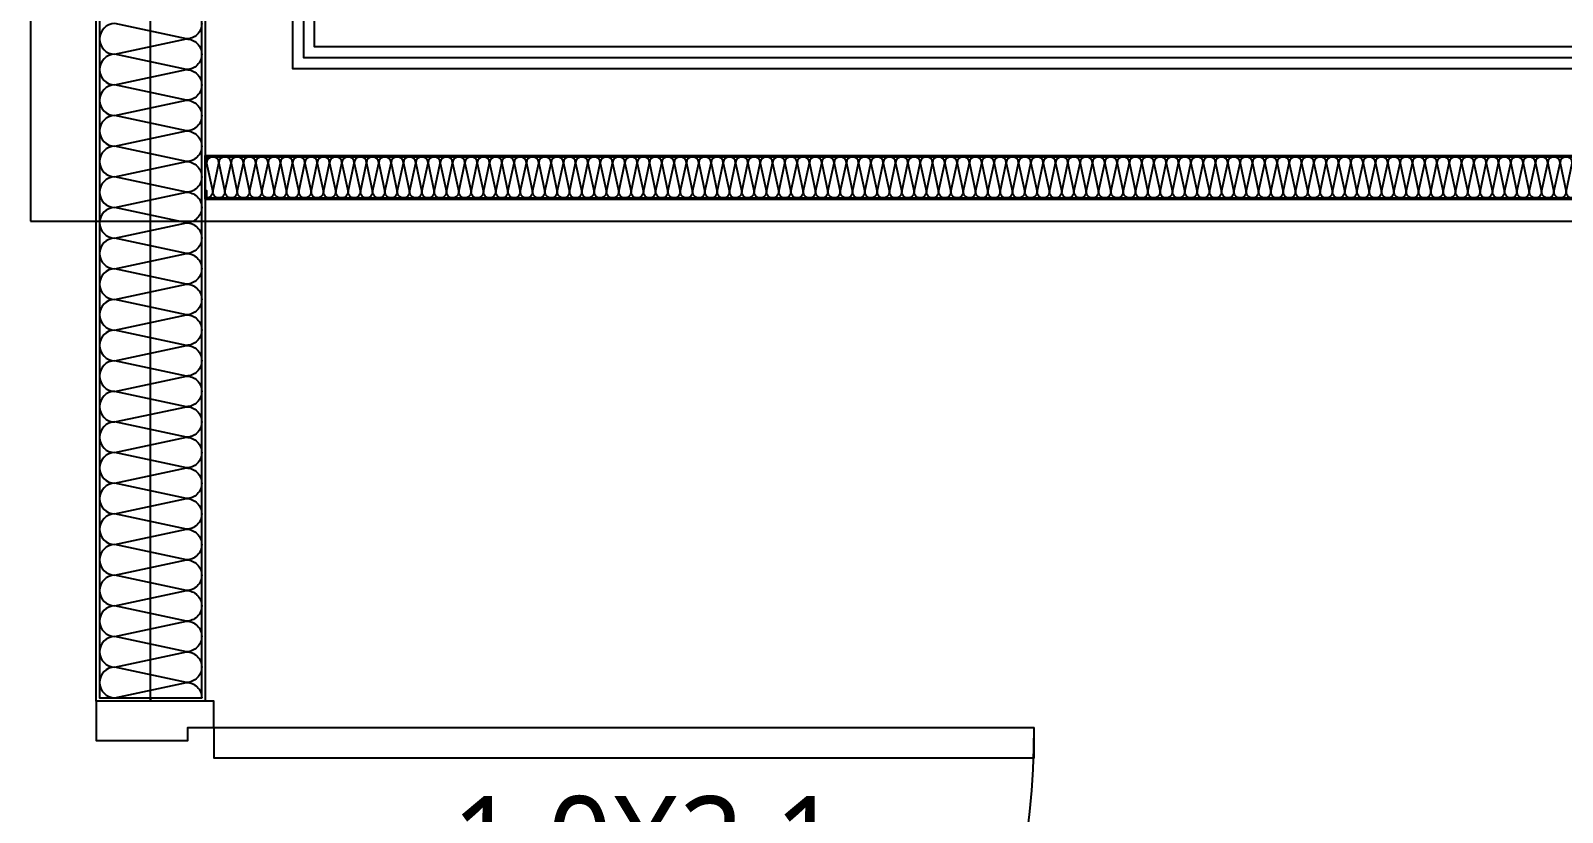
# Model space of a CAD drawing. Header units: millimetres. Extents: x 9 to 147, y 4 to 115.
# Drawn here: x 91 to 92.755, y 60.873 to 61.768 of the extents above; entities that cross this region are included whole.
import ezdxf

# ---------------------------------------------------------------- set-up
doc = ezdxf.new("R2010")
doc.units = ezdxf.units.MM
doc.header["$LTSCALE"] = 200
doc.linetypes.add('HIDDEN2', pattern=[4.7625, 3.175, -1.5875])
doc.linetypes.add('XR-PLAN$0$CEN-GAUN', pattern=[32.2, 30, -1, 0.2, -1])
doc.layers.get('DEFPOINTS').update_dxf_attribs({"color": 137})
for name, color, linetype in [('-C-지하층', 2, 'HIDDEN2'), ('XR-PLAN$0$01석고보드', 252, 'Continuous'), ('XR-PLAN$0$CEN', 252, 'XR-PLAN$0$CEN-GAUN'), ('XR-PLAN$0$DOOR', 252, 'Continuous'), ('XR-PLAN$0$DOOR-OPEN', 252, 'Continuous'), ('XR-PLAN$0$ELE-4', 252, 'Continuous'), ('XR-PLAN$0$ELE-6', 252, 'Continuous'), ('XR-PLAN$0$ELE-8', 252, 'Continuous'), ('XR-PLAN$0$HAT-INS', 252, 'Continuous'), ('XR-PLAN$0$Panel', 252, 'Continuous')]:
    doc.layers.add(name, color=color, linetype=linetype)
doc.styles.add('XR-PLAN$0$스타일1', font='MALGUN_0.TTF')

# ---------------------------------------------------------------- blocks, each defined once
blk = doc.blocks.new('*U105')
at = {"layer": 'XR-PLAN$0$HAT-INS'}
for points in [[(-8821.975315, 0, -0.4142135624), (-8836.975315, 15), (-8821.975315, 85, 1), (-8851.975315, 85), (-8836.975315, 15, -0.4142135624), (-8851.975315, 0, 0.4142135624)], [(-8791.975315, 0, -0.4142135624), (-8806.975315, 15), (-8791.975315, 85, 1), (-8821.975315, 85), (-8806.975315, 15, -0.4142135624), (-8821.975315, 0, 0.4142135624)], [(-8761.975315, 0, -0.4142135624), (-8776.975315, 15), (-8761.975315, 85, 1), (-8791.975315, 85), (-8776.975315, 15, -0.4142135624), (-8791.975315, 0, 0.4142135624)], [(-8731.975315, 0, -0.4142135624), (-8746.975315, 15), (-8731.975315, 85, 1), (-8761.975315, 85), (-8746.975315, 15, -0.4142135624), (-8761.975315, 0, 0.4142135624)], [(-8701.975315, 0, -0.4142135624), (-8716.975315, 15), (-8701.975315, 85, 1), (-8731.975315, 85), (-8716.975315, 15, -0.4142135624), (-8731.975315, 0, 0.4142135624)], [(-8671.975315, 0, -0.4142135624), (-8686.975315, 15), (-8671.975315, 85, 1), (-8701.975315, 85), (-8686.975315, 15, -0.4142135624), (-8701.975315, 0, 0.4142135624)], [(-8641.975315, 0, -0.4142135624), (-8656.975315, 15), (-8641.975315, 85, 1), (-8671.975315, 85), (-8656.975315, 15, -0.4142135624), (-8671.975315, 0, 0.4142135624)], [(-8611.975315, 0, -0.4142135624), (-8626.975315, 15), (-8611.975315, 85, 1), (-8641.975315, 85), (-8626.975315, 15, -0.4142135624), (-8641.975315, 0, 0.4142135624)], [(-8581.975315, 0, -0.4142135624), (-8596.975315, 15), (-8581.975315, 85, 1), (-8611.975315, 85), (-8596.975315, 15, -0.4142135624), (-8611.975315, 0, 0.4142135624)], [(-8551.975315, 0, -0.4142135624), (-8566.975315, 15), (-8551.975315, 85, 1), (-8581.975315, 85), (-8566.975315, 15, -0.4142135624), (-8581.975315, 0, 0.4142135624)], [(-8521.975315, 0, -0.4142135624), (-8536.975315, 15), (-8521.975315, 85, 1), (-8551.975315, 85), (-8536.975315, 15, -0.4142135624), (-8551.975315, 0, 0.4142135624)], [(-8491.975315, 0, -0.4142135624), (-8506.975315, 15), (-8491.975315, 85, 1), (-8521.975315, 85), (-8506.975315, 15, -0.4142135624), (-8521.975315, 0, 0.4142135624)], [(-8461.975315, 0, -0.4142135624), (-8476.975315, 15), (-8461.975315, 85, 1), (-8491.975315, 85), (-8476.975315, 15, -0.4142135624), (-8491.975315, 0, 0.4142135624)], [(-8431.975315, 0, -0.4142135624), (-8446.975315, 15), (-8431.975315, 85, 1), (-8461.975315, 85), (-8446.975315, 15, -0.4142135624), (-8461.975315, 0, 0.4142135624)], [(-8401.975315, 0, -0.4142135624), (-8416.975315, 15), (-8401.975315, 85, 1), (-8431.975315, 85), (-8416.975315, 15, -0.4142135624), (-8431.975315, 0, 0.4142135624)], [(-8371.975315, 0, -0.4142135624), (-8386.975315, 15), (-8371.975315, 85, 1), (-8401.975315, 85), (-8386.975315, 15, -0.4142135624), (-8401.975315, 0, 0.4142135624)], [(-8341.975315, 0, -0.4142135624), (-8356.975315, 15), (-8341.975315, 85, 1), (-8371.975315, 85), (-8356.975315, 15, -0.4142135624), (-8371.975315, 0, 0.4142135624)], [(-8311.975315, 0, -0.4142135624), (-8326.975315, 15), (-8311.975315, 85, 1), (-8341.975315, 85), (-8326.975315, 15, -0.4142135624), (-8341.975315, 0, 0.4142135624)], [(-8281.975315, 0, -0.4142135624), (-8296.975315, 15), (-8281.975315, 85, 1), (-8311.975315, 85), (-8296.975315, 15, -0.4142135624), (-8311.975315, 0, 0.4142135624)], [(-8251.975315, 0, -0.4142135624), (-8266.975315, 15), (-8251.975315, 85, 1), (-8281.975315, 85), (-8266.975315, 15, -0.4142135624), (-8281.975315, 0, 0.4142135624)], [(-8221.975315, 0, -0.4142135624), (-8236.975315, 15), (-8221.975315, 85, 1), (-8251.975315, 85), (-8236.975315, 15, -0.4142135624), (-8251.975315, 0, 0.4142135624)], [(-8191.975315, 0, -0.4142135624), (-8206.975315, 15), (-8191.975315, 85, 1), (-8221.975315, 85), (-8206.975315, 15, -0.4142135624), (-8221.975315, 0, 0.4142135624)]]:
    blk.add_lwpolyline(points, format="xyb", dxfattribs=at)
blk = doc.blocks.new('*U136')
at = {"layer": 'XR-PLAN$0$HAT-INS'}
for points in [[(-15393.9, 0, -0.414214), (-15408.9, 15), (-15393.9, 85, 1), (-15423.9, 85), (-15408.9, 15, -0.414214), (-15423.9, 0, 0.414214)], [(-15363.9, 0, -0.414214), (-15378.9, 15), (-15363.9, 85, 1), (-15393.9, 85), (-15378.9, 15, -0.414214), (-15393.9, 0, 0.414214)], [(-15333.9, 0, -0.414214), (-15348.9, 15), (-15333.9, 85, 1), (-15363.9, 85), (-15348.9, 15, -0.414214), (-15363.9, 0, 0.414214)], [(-15303.9, 0, -0.414214), (-15318.9, 15), (-15303.9, 85, 1), (-15333.9, 85), (-15318.9, 15, -0.414214), (-15333.9, 0, 0.414214)], [(-15273.9, 0, -0.414214), (-15288.9, 15), (-15273.9, 85, 1), (-15303.9, 85), (-15288.9, 15, -0.414214), (-15303.9, 0, 0.414214)], [(-15243.9, 0, -0.414214), (-15258.9, 15), (-15243.9, 85, 1), (-15273.9, 85), (-15258.9, 15, -0.414214), (-15273.9, 0, 0.414214)], [(-15213.9, 0, -0.414214), (-15228.9, 15), (-15213.9, 85, 1), (-15243.9, 85), (-15228.9, 15, -0.414214), (-15243.9, 0, 0.414214)], [(-15183.9, 0, -0.414214), (-15198.9, 15), (-15183.9, 85, 1), (-15213.9, 85), (-15198.9, 15, -0.414214), (-15213.9, 0, 0.414214)], [(-15153.9, 0, -0.414214), (-15168.9, 15), (-15153.9, 85, 1), (-15183.9, 85), (-15168.9, 15, -0.414214), (-15183.9, 0, 0.414214)], [(-15123.9, 0, -0.414214), (-15138.9, 15), (-15123.9, 85, 1), (-15153.9, 85), (-15138.9, 15, -0.414214), (-15153.9, 0, 0.414214)], [(-15093.9, 0, -0.414214), (-15108.9, 15), (-15093.9, 85, 1), (-15123.9, 85), (-15108.9, 15, -0.414214), (-15123.9, 0, 0.414214)], [(-15063.9, 0, -0.414214), (-15078.9, 15), (-15063.9, 85, 1), (-15093.9, 85), (-15078.9, 15, -0.414214), (-15093.9, 0, 0.414214)], [(-15033.9, 0, -0.414214), (-15048.9, 15), (-15033.9, 85, 1), (-15063.9, 85), (-15048.9, 15, -0.414214), (-15063.9, 0, 0.414214)], [(-15003.9, 0, -0.414214), (-15018.9, 15), (-15003.9, 85, 1), (-15033.9, 85), (-15018.9, 15, -0.414214), (-15033.9, 0, 0.414214)], [(-14973.9, 0, -0.414214), (-14988.9, 15), (-14973.9, 85, 1), (-15003.9, 85), (-14988.9, 15, -0.414214), (-15003.9, 0, 0.414214)], [(-14943.9, 0, -0.414214), (-14958.9, 15), (-14943.9, 85, 1), (-14973.9, 85), (-14958.9, 15, -0.414214), (-14973.9, 0, 0.414214)], [(-14913.9, 0, -0.414214), (-14928.9, 15), (-14913.9, 85, 1), (-14943.9, 85), (-14928.9, 15, -0.414214), (-14943.9, 0, 0.414214)], [(-14883.9, 0, -0.414214), (-14898.9, 15), (-14883.9, 85, 1), (-14913.9, 85), (-14898.9, 15, -0.414214), (-14913.9, 0, 0.414214)], [(-14853.9, 0, -0.414214), (-14868.9, 15), (-14853.9, 85, 1), (-14883.9, 85), (-14868.9, 15, -0.414214), (-14883.9, 0, 0.414214)], [(-14823.9, 0, -0.414214), (-14838.9, 15), (-14823.9, 85, 1), (-14853.9, 85), (-14838.9, 15, -0.414214), (-14853.9, 0, 0.414214)], [(-14793.9, 0, -0.414214), (-14808.9, 15), (-14793.9, 85, 1), (-14823.9, 85), (-14808.9, 15, -0.414214), (-14823.9, 0, 0.414214)], [(-14763.9, 0, -0.414214), (-14778.9, 15), (-14763.9, 85, 1), (-14793.9, 85), (-14778.9, 15, -0.414214), (-14793.9, 0, 0.414214)], [(-14733.9, 0, -0.414214), (-14748.9, 15), (-14733.9, 85, 1), (-14763.9, 85), (-14748.9, 15, -0.414214), (-14763.9, 0, 0.414214)], [(-14703.9, 0, -0.414214), (-14718.9, 15), (-14703.9, 85, 1), (-14733.9, 85), (-14718.9, 15, -0.414214), (-14733.9, 0, 0.414214)], [(-14673.9, 0, -0.414214), (-14688.9, 15), (-14673.9, 85, 1), (-14703.9, 85), (-14688.9, 15, -0.414214), (-14703.9, 0, 0.414214)], [(-14643.9, 0, -0.414214), (-14658.9, 15), (-14643.9, 85, 1), (-14673.9, 85), (-14658.9, 15, -0.414214), (-14673.9, 0, 0.414214)], [(-14613.9, 0, -0.414214), (-14628.9, 15), (-14613.9, 85, 1), (-14643.9, 85), (-14628.9, 15, -0.414214), (-14643.9, 0, 0.414214)], [(-14583.9, 0, -0.414214), (-14598.9, 15), (-14583.9, 85, 1), (-14613.9, 85), (-14598.9, 15, -0.414214), (-14613.9, 0, 0.414214)], [(-14553.9, 0, -0.414214), (-14568.9, 15), (-14553.9, 85, 1), (-14583.9, 85), (-14568.9, 15, -0.414214), (-14583.9, 0, 0.414214)], [(-14523.9, 0, -0.414214), (-14538.9, 15), (-14523.9, 85, 1), (-14553.9, 85), (-14538.9, 15, -0.414214), (-14553.9, 0, 0.414214)], [(-14493.9, 0, -0.414214), (-14508.9, 15), (-14493.9, 85, 1), (-14523.9, 85), (-14508.9, 15, -0.414214), (-14523.9, 0, 0.414214)], [(-14463.9, 0, -0.414214), (-14478.9, 15), (-14463.9, 85, 1), (-14493.9, 85), (-14478.9, 15, -0.414214), (-14493.9, 0, 0.414214)], [(-14433.9, 0, -0.414214), (-14448.9, 15), (-14433.9, 85, 1), (-14463.9, 85), (-14448.9, 15, -0.414214), (-14463.9, 0, 0.414214)], [(-14403.9, 0, -0.414214), (-14418.9, 15), (-14403.9, 85, 1), (-14433.9, 85), (-14418.9, 15, -0.414214), (-14433.9, 0, 0.414214)], [(-14373.9, 0, -0.414214), (-14388.9, 15), (-14373.9, 85, 1), (-14403.9, 85), (-14388.9, 15, -0.414214), (-14403.9, 0, 0.414214)], [(-14343.9, 0, -0.414214), (-14358.9, 15), (-14343.9, 85, 1), (-14373.9, 85), (-14358.9, 15, -0.414214), (-14373.9, 0, 0.414214)], [(-14313.9, 0, -0.414214), (-14328.9, 15), (-14313.9, 85, 1), (-14343.9, 85), (-14328.9, 15, -0.414214), (-14343.9, 0, 0.414214)], [(-14283.9, 0, -0.414214), (-14298.9, 15), (-14283.9, 85, 1), (-14313.9, 85), (-14298.9, 15, -0.414214), (-14313.9, 0, 0.414214)], [(-14253.9, 0, -0.414214), (-14268.9, 15), (-14253.9, 85, 1), (-14283.9, 85), (-14268.9, 15, -0.414214), (-14283.9, 0, 0.414214)], [(-14223.9, 0, -0.414214), (-14238.9, 15), (-14223.9, 85, 1), (-14253.9, 85), (-14238.9, 15, -0.414214), (-14253.9, 0, 0.414214)], [(-14193.9, 0, -0.414214), (-14208.9, 15), (-14193.9, 85, 1), (-14223.9, 85), (-14208.9, 15, -0.414214), (-14223.9, 0, 0.414214)], [(-14163.9, 0, -0.414214), (-14178.9, 15), (-14163.9, 85, 1), (-14193.9, 85), (-14178.9, 15, -0.414214), (-14193.9, 0, 0.414214)], [(-14133.9, 0, -0.414214), (-14148.9, 15), (-14133.9, 85, 1), (-14163.9, 85), (-14148.9, 15, -0.414214), (-14163.9, 0, 0.414214)], [(-14103.9, 0, -0.414214), (-14118.9, 15), (-14103.9, 85, 1), (-14133.9, 85), (-14118.9, 15, -0.414214), (-14133.9, 0, 0.414214)], [(-14073.9, 0, -0.414214), (-14088.9, 15), (-14073.9, 85, 1), (-14103.9, 85), (-14088.9, 15, -0.414214), (-14103.9, 0, 0.414214)], [(-14043.9, 0, -0.414214), (-14058.9, 15), (-14043.9, 85, 1), (-14073.9, 85), (-14058.9, 15, -0.414214), (-14073.9, 0, 0.414214)], [(-14013.9, 0, -0.414214), (-14028.9, 15), (-14013.9, 85, 1), (-14043.9, 85), (-14028.9, 15, -0.414214), (-14043.9, 0, 0.414214)], [(-13983.9, 0, -0.414214), (-13998.9, 15), (-13983.9, 85, 1), (-14013.9, 85), (-13998.9, 15, -0.414214), (-14013.9, 0, 0.414214)], [(-13953.9, 0, -0.414214), (-13968.9, 15), (-13953.9, 85, 1), (-13983.9, 85), (-13968.9, 15, -0.414214), (-13983.9, 0, 0.414214)], [(-13923.9, 0, -0.414214), (-13938.9, 15), (-13923.9, 85, 1), (-13953.9, 85), (-13938.9, 15, -0.414214), (-13953.9, 0, 0.414214)], [(-13893.9, 0, -0.414214), (-13908.9, 15), (-13893.9, 85, 1), (-13923.9, 85), (-13908.9, 15, -0.414214), (-13923.9, 0, 0.414214)], [(-13863.9, 0, -0.414214), (-13878.9, 15), (-13863.9, 85, 1), (-13893.9, 85), (-13878.9, 15, -0.414214), (-13893.9, 0, 0.414214)], [(-13833.9, 0, -0.414214), (-13848.9, 15), (-13833.9, 85, 1), (-13863.9, 85), (-13848.9, 15, -0.414214), (-13863.9, 0, 0.414214)], [(-13803.9, 0, -0.414214), (-13818.9, 15), (-13803.9, 85, 1), (-13833.9, 85), (-13818.9, 15, -0.414214), (-13833.9, 0, 0.414214)], [(-13773.9, 0, -0.414214), (-13788.9, 15), (-13773.9, 85, 1), (-13803.9, 85), (-13788.9, 15, -0.414214), (-13803.9, 0, 0.414214)], [(-13743.9, 0, -0.414214), (-13758.9, 15), (-13743.9, 85, 1), (-13773.9, 85), (-13758.9, 15, -0.414214), (-13773.9, 0, 0.414214)], [(-13713.9, 0, -0.414214), (-13728.9, 15), (-13713.9, 85, 1), (-13743.9, 85), (-13728.9, 15, -0.414214), (-13743.9, 0, 0.414214)], [(-13683.9, 0, -0.414214), (-13698.9, 15), (-13683.9, 85, 1), (-13713.9, 85), (-13698.9, 15, -0.414214), (-13713.9, 0, 0.414214)], [(-13653.9, 0, -0.414214), (-13668.9, 15), (-13653.9, 85, 1), (-13683.9, 85), (-13668.9, 15, -0.414214), (-13683.9, 0, 0.414214)], [(-13623.9, 0, -0.414214), (-13638.9, 15), (-13623.9, 85, 1), (-13653.9, 85), (-13638.9, 15, -0.414214), (-13653.9, 0, 0.414214)], [(-13593.9, 0, -0.414214), (-13608.9, 15), (-13593.9, 85, 1), (-13623.9, 85), (-13608.9, 15, -0.414214), (-13623.9, 0, 0.414214)], [(-13563.9, 0, -0.414214), (-13578.9, 15), (-13563.9, 85, 1), (-13593.9, 85), (-13578.9, 15, -0.414214), (-13593.9, 0, 0.414214)], [(-13533.9, 0, -0.414214), (-13548.9, 15), (-13533.9, 85, 1), (-13563.9, 85), (-13548.9, 15, -0.414214), (-13563.9, 0, 0.414214)], [(-13503.9, 0, -0.414214), (-13518.9, 15), (-13503.9, 85, 1), (-13533.9, 85), (-13518.9, 15, -0.414214), (-13533.9, 0, 0.414214)], [(-13473.9, 0, -0.414214), (-13488.9, 15), (-13473.9, 85, 1), (-13503.9, 85), (-13488.9, 15, -0.414214), (-13503.9, 0, 0.414214)], [(-13443.9, 0, -0.414214), (-13458.9, 15), (-13443.9, 85, 1), (-13473.9, 85), (-13458.9, 15, -0.414214), (-13473.9, 0, 0.414214)], [(-13413.9, 0, -0.414214), (-13428.9, 15), (-13413.9, 85, 1), (-13443.9, 85), (-13428.9, 15, -0.414214), (-13443.9, 0, 0.414214)], [(-13383.9, 0, -0.414214), (-13398.9, 15), (-13383.9, 85, 1), (-13413.9, 85), (-13398.9, 15, -0.414214), (-13413.9, 0, 0.414214)], [(-13353.9, 0, -0.414214), (-13368.9, 15), (-13353.9, 85, 1), (-13383.9, 85), (-13368.9, 15, -0.414214), (-13383.9, 0, 0.414214)], [(-13323.9, 0, -0.414214), (-13338.9, 15), (-13323.9, 85, 1), (-13353.9, 85), (-13338.9, 15, -0.414214), (-13353.9, 0, 0.414214)], [(-13293.9, 0, -0.414214), (-13308.9, 15), (-13293.9, 85, 1), (-13323.9, 85), (-13308.9, 15, -0.414214), (-13323.9, 0, 0.414214)], [(-13263.9, 0, -0.414214), (-13278.9, 15), (-13263.9, 85, 1), (-13293.9, 85), (-13278.9, 15, -0.414214), (-13293.9, 0, 0.414214)], [(-13233.9, 0, -0.414214), (-13248.9, 15), (-13233.9, 85, 1), (-13263.9, 85), (-13248.9, 15, -0.414214), (-13263.9, 0, 0.414214)], [(-13203.9, 0, -0.414214), (-13218.9, 15), (-13203.9, 85, 1), (-13233.9, 85), (-13218.9, 15, -0.414214), (-13233.9, 0, 0.414214)], [(-13173.9, 0, -0.414214), (-13188.9, 15), (-13173.9, 85, 1), (-13203.9, 85), (-13188.9, 15, -0.414214), (-13203.9, 0, 0.414214)], [(-13143.9, 0, -0.414214), (-13158.9, 15), (-13143.9, 85, 1), (-13173.9, 85), (-13158.9, 15, -0.414214), (-13173.9, 0, 0.414214)], [(-13113.9, 0, -0.414214), (-13128.9, 15), (-13113.9, 85, 1), (-13143.9, 85), (-13128.9, 15, -0.414214), (-13143.9, 0, 0.414214)], [(-13083.9, 0, -0.414214), (-13098.9, 15), (-13083.9, 85, 1), (-13113.9, 85), (-13098.9, 15, -0.414214), (-13113.9, 0, 0.414214)], [(-13053.9, 0, -0.414214), (-13068.9, 15), (-13053.9, 85, 1), (-13083.9, 85), (-13068.9, 15, -0.414214), (-13083.9, 0, 0.414214)], [(-13023.9, 0, -0.414214), (-13038.9, 15), (-13023.9, 85, 1), (-13053.9, 85), (-13038.9, 15, -0.414214), (-13053.9, 0, 0.414214)], [(-12993.9, 0, -0.414214), (-13008.9, 15), (-12993.9, 85, 1), (-13023.9, 85), (-13008.9, 15, -0.414214), (-13023.9, 0, 0.414214)], [(-12963.9, 0, -0.414214), (-12978.9, 15), (-12963.9, 85, 1), (-12993.9, 85), (-12978.9, 15, -0.414214), (-12993.9, 0, 0.414214)], [(-12933.9, 0, -0.414214), (-12948.9, 15), (-12933.9, 85, 1), (-12963.9, 85), (-12948.9, 15, -0.414214), (-12963.9, 0, 0.414214)], [(-12903.9, 0, -0.414214), (-12918.9, 15), (-12903.9, 85, 1), (-12933.9, 85), (-12918.9, 15, -0.414214), (-12933.9, 0, 0.414214)], [(-12873.9, 0, -0.414214), (-12888.9, 15), (-12873.9, 85, 1), (-12903.9, 85), (-12888.9, 15, -0.414214), (-12903.9, 0, 0.414214)], [(-12843.9, 0, -0.414214), (-12858.9, 15), (-12843.9, 85, 1), (-12873.9, 85), (-12858.9, 15, -0.414214), (-12873.9, 0, 0.414214)], [(-12813.9, 0, -0.414214), (-12828.9, 15), (-12813.9, 85, 1), (-12843.9, 85), (-12828.9, 15, -0.414214), (-12843.9, 0, 0.414214)], [(-12783.9, 0, -0.414214), (-12798.9, 15), (-12783.9, 85, 1), (-12813.9, 85), (-12798.9, 15, -0.414214), (-12813.9, 0, 0.414214)], [(-12753.9, 0, -0.414214), (-12768.9, 15), (-12753.9, 85, 1), (-12783.9, 85), (-12768.9, 15, -0.414214), (-12783.9, 0, 0.414214)], [(-12723.9, 0, -0.414214), (-12738.9, 15), (-12723.9, 85, 1), (-12753.9, 85), (-12738.9, 15, -0.414214), (-12753.9, 0, 0.414214)], [(-12693.9, 0, -0.414214), (-12708.9, 15), (-12693.9, 85, 1), (-12723.9, 85), (-12708.9, 15, -0.414214), (-12723.9, 0, 0.414214)], [(-12663.9, 0, -0.414214), (-12678.9, 15), (-12663.9, 85, 1), (-12693.9, 85), (-12678.9, 15, -0.414214), (-12693.9, 0, 0.414214)], [(-12633.9, 0, -0.414214), (-12648.9, 15), (-12633.9, 85, 1), (-12663.9, 85), (-12648.9, 15, -0.414214), (-12663.9, 0, 0.414214)], [(-12603.9, 0, -0.414214), (-12618.9, 15), (-12603.9, 85, 1), (-12633.9, 85), (-12618.9, 15, -0.414214), (-12633.9, 0, 0.414214)], [(-12573.9, 0, -0.414214), (-12588.9, 15), (-12573.9, 85, 1), (-12603.9, 85), (-12588.9, 15, -0.414214), (-12603.9, 0, 0.414214)], [(-12543.9, 0, -0.414214), (-12558.9, 15), (-12543.9, 85, 1), (-12573.9, 85), (-12558.9, 15, -0.414214), (-12573.9, 0, 0.414214)], [(-12513.9, 0, -0.414214), (-12528.9, 15), (-12513.9, 85, 1), (-12543.9, 85), (-12528.9, 15, -0.414214), (-12543.9, 0, 0.414214)], [(-12483.9, 0, -0.414214), (-12498.9, 15), (-12483.9, 85, 1), (-12513.9, 85), (-12498.9, 15, -0.414214), (-12513.9, 0, 0.414214)], [(-12453.9, 0, -0.414214), (-12468.9, 15), (-12453.9, 85, 1), (-12483.9, 85), (-12468.9, 15, -0.414214), (-12483.9, 0, 0.414214)], [(-12423.9, 0, -0.414214), (-12438.9, 15), (-12423.9, 85, 1), (-12453.9, 85), (-12438.9, 15, -0.414214), (-12453.9, 0, 0.414214)], [(-12393.9, 0, -0.414214), (-12408.9, 15), (-12393.9, 85, 1), (-12423.9, 85), (-12408.9, 15, -0.414214), (-12423.9, 0, 0.414214)], [(-12363.9, 0, -0.414214), (-12378.9, 15), (-12363.9, 85, 1), (-12393.9, 85), (-12378.9, 15, -0.414214), (-12393.9, 0, 0.414214)], [(-12333.9, 0, -0.414214), (-12348.9, 15), (-12333.9, 85, 1), (-12363.9, 85), (-12348.9, 15, -0.414214), (-12363.9, 0, 0.414214)], [(-12303.9, 0, -0.414214), (-12318.9, 15), (-12303.9, 85, 1), (-12333.9, 85), (-12318.9, 15, -0.414214), (-12333.9, 0, 0.414214)], [(-12273.9, 0, -0.414214), (-12288.9, 15), (-12273.9, 85, 1), (-12303.9, 85), (-12288.9, 15, -0.414214), (-12303.9, 0, 0.414214)], [(-12243.9, 0, -0.414214), (-12258.9, 15), (-12243.9, 85, 1), (-12273.9, 85), (-12258.9, 15, -0.414214), (-12273.9, 0, 0.414214)], [(-12213.9, 0, -0.414214), (-12228.9, 15), (-12213.9, 85, 1), (-12243.9, 85), (-12228.9, 15, -0.414214), (-12243.9, 0, 0.414214)], [(-12183.9, 0, -0.414214), (-12198.9, 15), (-12183.9, 85, 1), (-12213.9, 85), (-12198.9, 15, -0.414214), (-12213.9, 0, 0.414214)], [(-12153.9, 0, -0.414214), (-12168.9, 15), (-12153.9, 85, 1), (-12183.9, 85), (-12168.9, 15, -0.414214), (-12183.9, 0, 0.414214)], [(-12123.9, 0, -0.414214), (-12138.9, 15), (-12123.9, 85, 1), (-12153.9, 85), (-12138.9, 15, -0.414214), (-12153.9, 0, 0.414214)], [(-12093.9, 0, -0.414214), (-12108.9, 15), (-12093.9, 85, 1), (-12123.9, 85), (-12108.9, 15, -0.414214), (-12123.9, 0, 0.414214)]]:
    blk.add_lwpolyline(points, format="xyb", dxfattribs=at)
blk = doc.blocks.new('XR-PLAN$0$D-1000')
at = {"layer": 'XR-PLAN$0$DOOR'}
blk.add_line((30, 125), (30, 1065), dxfattribs=at)
for points in [[(30, 125), (65, 125), (65, 1065), (30, 1065)], [(0, -10), (45, -10), (45, -10), (45, -10), (45, 95), (30, 95), (30, 125), (0, 125), (0, -10)], [(1000, -10), (955, -10), (955, -10), (955, -10), (955, 95), (970, 95), (970, 125), (1000, 125), (1000, -10)]]:
    blk.add_lwpolyline(points, dxfattribs=at)
at = {"layer": 'XR-PLAN$0$DOOR-OPEN'}
blk.add_arc((30, 125), 940, 0, 90, dxfattribs=at)
at = {"layer": 'DEFPOINTS', "style": 'XR-PLAN$0$스타일1'}
blk.add_text('1.0X2.1', height=100, rotation=90, dxfattribs=at).set_placement((208.7, 397.6))
blk = doc.blocks.new('XR-PLAN$0$장애화장실 04.26')
at = {"layer": 'XR-PLAN$0$01석고보드'}
for points in [[(-75, -725), (-575, -725), (-575, -4500), (1125, -4500), (1125, -3975), (2025, -3975), (2025, -2475), (1125, -2475), (1125, -725), (1005, -725)], [(-85.8, -737.5), (-562.5, -737.5), (-562.5, -4487.5), (1112.5, -4487.5), (1112.5, -3962.5), (2012.5, -3962.5), (2012.5, -2487.5), (1112.5, -2487.5), (1112.5, -737.5), (1015.8, -737.5)], [(-75, -743.8), (-75, -750), (-550, -750), (-550, -4475), (1100, -4475), (1100, -3950), (2000, -3950), (2000, -2500), (1100, -2500), (1100, -750), (1005, -750), (1005, -743.8)]]:
    blk.add_lwpolyline(points, dxfattribs=at)
at = {"layer": 'XR-PLAN$0$ELE-8'}
blk.add_lwpolyline([(-75, -625), (-675, -625), (-675, -4600), (1225, -4600), (1225, -4075), (2025, -4075)], dxfattribs=at)

msp = doc.modelspace()

# ---------------------------------------------------------------- linework, layer by layer
at = {"layer": '-C-지하층'}
msp.add_lwpolyline([(91, 64.125), (91, 61.55), (95.475, 61.55), (95.475, 42.6), (99.925, 42.605), (99.925, 64.125)], close=True, dxfattribs=at)
at = {"layer": 'XR-PLAN$0$CEN'}
msp.add_line((91.1375, 61), (91.1375, 67.3), dxfattribs=at)
at = {"layer": 'XR-PLAN$0$ELE-4'}
for p, q in [((91.2, 61.625), (97.5, 61.625)), ((91.2, 61.575), (97.5, 61.575))]:
    msp.add_line(p, q, dxfattribs=at)
msp.add_lwpolyline([(91.2, 61.575), (91.2, 61.625), (97.5, 61.625), (97.5, 61.575), (91.2, 61.575)], dxfattribs=at)
at = {"layer": 'XR-PLAN$0$ELE-4', "ltscale": 253}
msp.add_lwpolyline([(91.2, 61.585), (91.2016, 61.585), (91.2016, 61.5766), (97.4984, 61.5766), (97.4984, 61.6234), (91.2016, 61.6234), (91.2016, 61.615), (91.2, 61.615)], dxfattribs=at)
at = {"layer": 'XR-PLAN$0$ELE-6'}
msp.add_lwpolyline([(91.2, 61), (91.075, 61), (91.075, 67.3), (91.2, 67.3), (91.2, 61)], dxfattribs=at)
at = {"layer": 'XR-PLAN$0$Panel'}
msp.add_lwpolyline([(91.1375, 61), (91.1375, 61.004), (91.196, 61.004), (91.196, 67.296), (91.079, 67.296), (91.079, 61.004), (91.1375, 61.004), (91.1375, 61)], dxfattribs=at)

# ---------------------------------------------------------------- block references
at = {"xscale": 0.001, "yscale": 0.001, "zscale": 0.001}
msp.add_blockref('XR-PLAN$0$장애화장실 04.26', (91.875, 66.225), dxfattribs=at)
at = {"layer": 'XR-PLAN$0$DOOR', "xscale": 0.001, "yscale": 0.001, "zscale": 0.001, "rotation": 270}
msp.add_blockref('XR-PLAN$0$D-1000', (91.085, 61), dxfattribs=at)
at = {"layer": 'XR-PLAN$0$HAT-INS', "xscale": 0.00117, "yscale": 0.00117, "zscale": 0.00117, "rotation": 90}
msp.add_blockref('*U105', (91.196, 71.3608), dxfattribs=at)
at = {"layer": 'XR-PLAN$0$HAT-INS', "xscale": 0.00047, "yscale": 0.00047, "zscale": 0.00047}
msp.add_blockref('*U136', (98.4508, 61.5766), dxfattribs=at)

doc.saveas('drawing.dxf')
